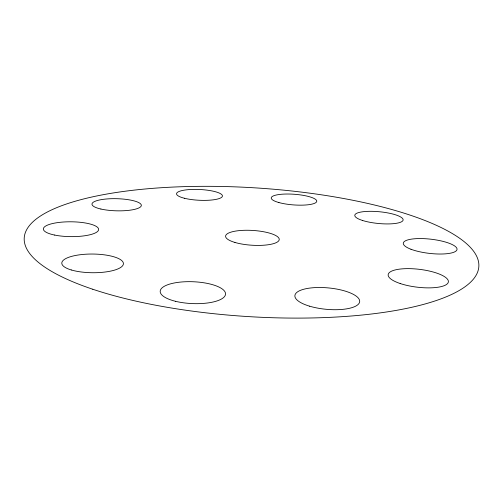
<?xml version="1.0" encoding="UTF-8"?>
<svg xmlns="http://www.w3.org/2000/svg" width="504" height="504" viewBox="0 0 504 504"><rect width="100%" height="100%" fill="white"/><g stroke="black" fill="none" stroke-linecap="round" stroke-linejoin="round"><path stroke-width="0.76" d="M234.927 242.443A26.857 7.402 3.6 0 0 278.762 240.754A26.857 7.402 3.6 0 0 243.589 230.322A26.857 7.402 3.6 0 0 234.927 242.443M92.786 289.252A227.764 64.455 3.6 0 0 471.845 280.892A227.764 64.455 3.6 0 0 189.945 186.493A227.764 64.455 3.6 0 0 92.786 289.252M410.987 249.259A27.052 7.132 6.6 0 0 456.089 250.979A27.052 7.132 6.6 0 0 423.48 238.625A27.052 7.132 6.6 0 0 410.987 249.259M400.17 283.519A30.309 8.99 6.8 0 0 448.169 282.599A30.309 8.99 6.8 0 0 406.495 268.645A30.309 8.99 6.8 0 0 400.17 283.519M309.62 306.193A32.533 10.748 5.3 0 0 359.642 301.852A32.533 10.748 5.3 0 0 312.587 287.778A32.533 10.748 5.3 0 0 309.62 306.193M175.594 301.316A32.722 10.937 2.4 0 0 225.534 294.216A32.722 10.937 2.4 0 0 177.439 282.448A32.722 10.937 2.4 0 0 175.594 301.316M71.272 269.961A30.82 9.349 0.5 0 0 122.529 265.854A30.82 9.349 0.5 0 0 83.985 254.344A30.82 9.349 0.5 0 0 71.272 269.961M54.69 235.072A27.632 7.421 0.5 0 0 98.475 230.246A27.632 7.421 0.5 0 0 59.85 222.333A27.632 7.421 0.5 0 0 54.69 235.072M100.888 209.034A24.677 6.061 1.5 0 0 140.975 206.382A24.677 6.061 1.5 0 0 108.127 198.859A24.677 6.061 1.5 0 0 100.888 209.034M184.433 198.255A22.964 5.387 2.8 0 0 222.012 196.951A22.964 5.387 2.8 0 0 192.056 189.435A22.964 5.387 2.8 0 0 184.433 198.255M278.901 202.551A22.819 5.336 4.2 0 0 316.31 202.198A22.819 5.336 4.2 0 0 286.801 194.021A22.819 5.336 4.2 0 0 278.901 202.551M362.615 220.5A24.268 5.89 5.5 0 0 402.551 221.042A24.268 5.89 5.5 0 0 371.731 211.321A24.268 5.89 5.5 0 0 362.615 220.5"/></g></svg>
